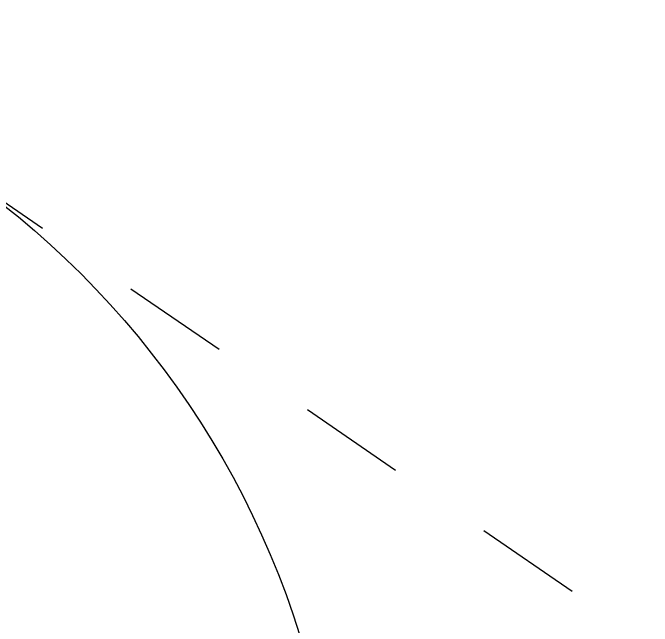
# Model space of a CAD drawing. Extents: x -1140 to 5605, y -816 to 2382.
# Drawn here: x 4074.7 to 4128.5, y 1376.7 to 1428.3 of the extents above; entities that cross this region are included whole.
import ezdxf

# ---------------------------------------------------------------- set-up
doc = ezdxf.new("R2010")
doc.units = 0
doc.header["$MEASUREMENT"] = 0
doc.linetypes.add('AI-Linetype-49', pattern=[18, 9, -9])
for name, color, linetype, lineweight in [('G-ANNO-TTLB', 7, 'Continuous', 0), ('LOGOS', 7, 'Continuous', 0), ('TYVEK', 7, 'Continuous', 0)]:
    doc.layers.add(name, color=color, linetype=linetype, lineweight=lineweight)

# ---------------------------------------------------------------- blocks, each defined once
blk = doc.blocks.new('Block_458')
at = {"layer": 'LOGOS', "color": 250, "lineweight": 50, "true_color": 0x231f20}
blk.add_open_spline([(4038.411, 1294.753), (4050.362, 1287.849), (4069.728, 1299.039), (4081.684, 1319.733), (4093.625, 1340.427), (4093.631, 1362.801), (4081.679, 1369.704), (4081.679, 1369.704), (4058.288, 1383.209), (4058.288, 1383.209), (4046.342, 1390.102), (4026.966, 1378.913), (4015.02, 1358.224), (4003.068, 1337.53), (4003.068, 1315.161), (4015.02, 1308.258), (4015.02, 1308.258), (4038.411, 1294.753), (4038.411, 1294.753)], degree=3, knots=[0, 0, 0, 0, 1, 1, 1, 2, 2, 2, 3, 3, 3, 4, 4, 4, 5, 5, 5, 6, 6, 6, 6], dxfattribs=at)

msp = doc.modelspace()

# ---------------------------------------------------------------- hatches: boundary and pattern name
at = {"layer": 'G-ANNO-TTLB', "true_color": 0xff00ff, "transparency": 33554687}
h = msp.add_hatch(color=6, dxfattribs=at)
edge = h.paths.add_edge_path()
edge.add_spline(control_points=[(5285.56, -733.232), (5285.56, -733.232), (2356.042, -733.232), (2356.042, -733.232), (2356.042, -733.232), (2356.042, 1723.768), (2356.042, 1723.768), (2356.042, 1723.768), (5285.56, 1723.768), (5285.56, 1723.768), (5285.56, 1723.768), (5285.56, -733.232), (5285.56, -733.232)], knot_values=[0, 0, 0, 0, 1, 1, 1, 2, 2, 2, 3, 3, 3, 4, 4, 4, 4], degree=3, periodic=0)
edge = h.paths.add_edge_path()
edge.add_spline(control_points=[(2365.042, 1714.768), (2365.042, 1714.768), (2365.042, -724.232), (2365.042, -724.232), (2365.042, -724.232), (5276.56, -724.232), (5276.56, -724.232), (5276.56, -724.232), (5276.56, 1714.768), (5276.56, 1714.768), (5276.56, 1714.768), (2365.042, 1714.768), (2365.042, 1714.768)], knot_values=[0, 0, 0, 0, 1, 1, 1, 2, 2, 2, 3, 3, 3, 4, 4, 4, 4], degree=3, periodic=0)
edge.add_line((2365.042, 1714.768), (2365.042, 1714.768))

# ---------------------------------------------------------------- linework, layer by layer
at = {"layer": 'G-ANNO-TTLB'}
for points in [[(5285.56, -733.232), (5285.56, -733.232), (2356.042, -733.232), (2356.042, -733.232), (2356.042, -733.232), (2356.042, 1723.768), (2356.042, 1723.768), (2356.042, 1723.768), (5285.56, 1723.768), (5285.56, 1723.768), (5285.56, 1723.768), (5285.56, -733.232), (5285.56, -733.232)], [(2365.042, 1714.768), (2365.042, 1714.768), (2365.042, -724.232), (2365.042, -724.232), (2365.042, -724.232), (5276.56, -724.232), (5276.56, -724.232), (5276.56, -724.232), (5276.56, 1714.768), (5276.56, 1714.768), (5276.56, 1714.768), (2365.042, 1714.768), (2365.042, 1714.768)]]:
    msp.add_open_spline(points, degree=3, knots=[0, 0, 0, 0, 1, 1, 1, 2, 2, 2, 3, 3, 3, 4, 4, 4, 4], dxfattribs=at)
at = {"layer": 'TYVEK', "color": 18, "linetype": 'AI-Linetype-49', "lineweight": 25, "true_color": 0x000000}
msp.add_line((4069.76, 1415.302), (4226.518, 1307.867), dxfattribs=at)
at = {"layer": 'TYVEK', "color": 18, "lineweight": 25, "true_color": 0x000000}
msp.add_circle((4027.926, 1353.87), 74.245, dxfattribs=at)

# ---------------------------------------------------------------- block references
at = {"layer": 'LOGOS'}
msp.add_blockref('Block_458', (0, 0), dxfattribs=at)

doc.saveas('drawing.dxf')
